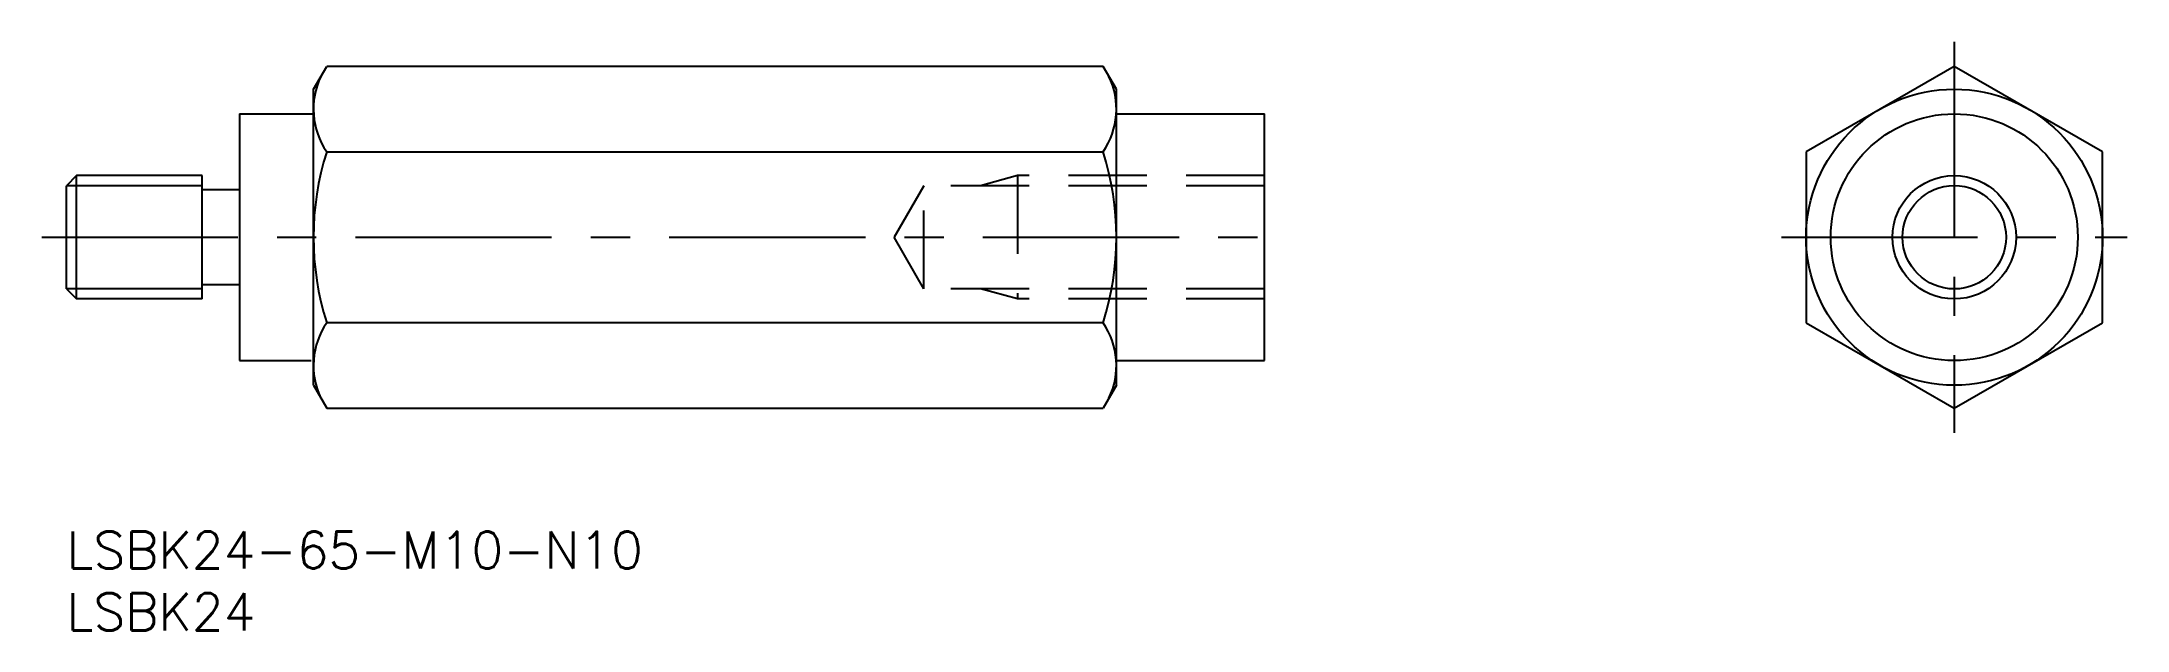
# Model space of a CAD drawing. Extents: x -2 to 167, y -8 to 40.
import ezdxf

# ---------------------------------------------------------------- set-up
doc = ezdxf.new("R2010")
doc.units = 0
doc.header["$LTSCALE"] = 0.5
doc.linetypes.add('CENTER', pattern=[50.8, 31.75, -6.35, 6.35, -6.35])
doc.linetypes.add('DASHED', pattern=[19.05, 12.7, -6.35])
for name, color, linetype in [('MSM_CENTER', 1, 'CENTER'), ('MSM_CONTINUOUS', 7, 'CONTINUOUS'), ('MSM_DASHED', 4, 'DASHED'), ('MSM_NARROW', 5, 'CONTINUOUS'), ('MSM_PART_NUMBER', 7, 'CONTINUOUS')]:
    doc.layers.add(name, color=color, linetype=linetype)
doc.styles.get("Standard").update_dxf_attribs({"font": 'txt.shx', "height": 3, "bigfont": 'bigfont.shx'})

# ---------------------------------------------------------------- blocks, each defined once
blk = doc.blocks.new('*U4')
at = {"layer": 'MSM_PART_NUMBER'}
blk.add_text('LSBK24-65-M10-N10', height=3, dxfattribs=at).set_placement((0, -3))
blk = doc.blocks.new('*U5')
at = {"layer": 'MSM_PART_NUMBER'}
blk.add_text('LSBK24', height=3, dxfattribs=at).set_placement((0, -8))

msp = doc.modelspace()

# ---------------------------------------------------------------- linework, layer by layer
at = {"layer": 'MSM_CENTER'}
for p, q in [((152.83, 39.71), (152.83, 8)), ((-2, 23.86), (99, 23.86)), ((138.83, 23.86), (166.83, 23.86))]:
    msp.add_line(p, q, dxfattribs=at)
at = {"layer": 'MSM_CONTINUOUS'}
for p, q in [((20, 35.86), (21.07, 37.71)), ((83.93, 37.71), (21.07, 37.71)), ((85, 35.86), (83.93, 37.71)), ((152.83, 37.71), (140.83, 30.78)), ((164.83, 30.78), (152.83, 37.71)), ((20, 11.86), (20, 35.86)), ((85, 11.86), (85, 35.86)), ((14, 33.86), (14, 13.86)), ((14, 33.86), (20, 33.86)), ((85, 33.86), (97, 33.86)), ((97, 13.86), (97, 33.86)), ((21.07, 30.78), (83.93, 30.78)), ((140.83, 30.78), (140.83, 16.93)), ((164.83, 16.93), (164.83, 30.78)), ((0.81, 28.86), (0, 28.04)), ((11, 28.86), (0.81, 28.86)), ((0.81, 18.86), (0.81, 28.86)), ((11, 18.86), (11, 28.86)), ((0, 19.67), (0, 28.04)), ((14, 27.71), (11, 27.71)), ((0, 19.67), (0.81, 18.86)), ((11, 18.86), (0.81, 18.86)), ((14, 20.01), (11, 20.01)), ((83.93, 16.93), (21.07, 16.93)), ((140.83, 16.93), (152.83, 10)), ((152.83, 10), (164.83, 16.93)), ((14, 13.86), (19.82, 13.86)), ((85, 13.86), (97, 13.86)), ((20, 11.86), (21.07, 10)), ((85, 11.86), (83.93, 10)), ((21.07, 10), (83.93, 10))]:
    msp.add_line(p, q, dxfattribs=at)
for radius in [12, 10, 4.19]:
    msp.add_circle((152.83, 23.86), radius, dxfattribs=at)
for centre, radius, start, end in [((26.13, 34.25), 6.13, 154.3842, 214.3842), ((78.87, 34.25), 6.13, 325.6158, 25.6158), ((42.93, 23.86), 22.93, 162.412, 197.588), ((62.07, 23.86), 22.93, 342.412, 17.588), ((26.13, 13.46), 6.13, 145.6158, 205.6158), ((78.87, 13.46), 6.13, 334.3842, 34.3842)]:
    msp.add_arc(centre, radius, start, end, dxfattribs=at)
at = {"layer": 'MSM_DASHED'}
for p, q in [((77, 28.86), (74, 28.04)), ((97, 28.86), (77, 28.86)), ((77, 28.86), (77, 18.86)), ((69.42, 28.04), (67, 23.86)), ((69.42, 19.67), (69.42, 28.04)), ((97, 28.04), (69.42, 28.04)), ((69.42, 19.67), (67, 23.86)), ((97, 19.67), (69.42, 19.67)), ((77, 18.86), (74, 19.67)), ((97, 18.86), (77, 18.86))]:
    msp.add_line(p, q, dxfattribs=at)
at = {"layer": 'MSM_NARROW'}
for p, q in [((11, 28.04), (0, 28.04)), ((11, 19.67), (0, 19.67))]:
    msp.add_line(p, q, dxfattribs=at)
msp.add_circle((152.83, 23.86), 5, dxfattribs=at)

# ---------------------------------------------------------------- block references
at = {"layer": 'MSM_CONTINUOUS'}
for name in ['*U4', '*U5']:
    msp.add_blockref(name, (0, 0), dxfattribs=at)

doc.saveas('drawing.dxf')
